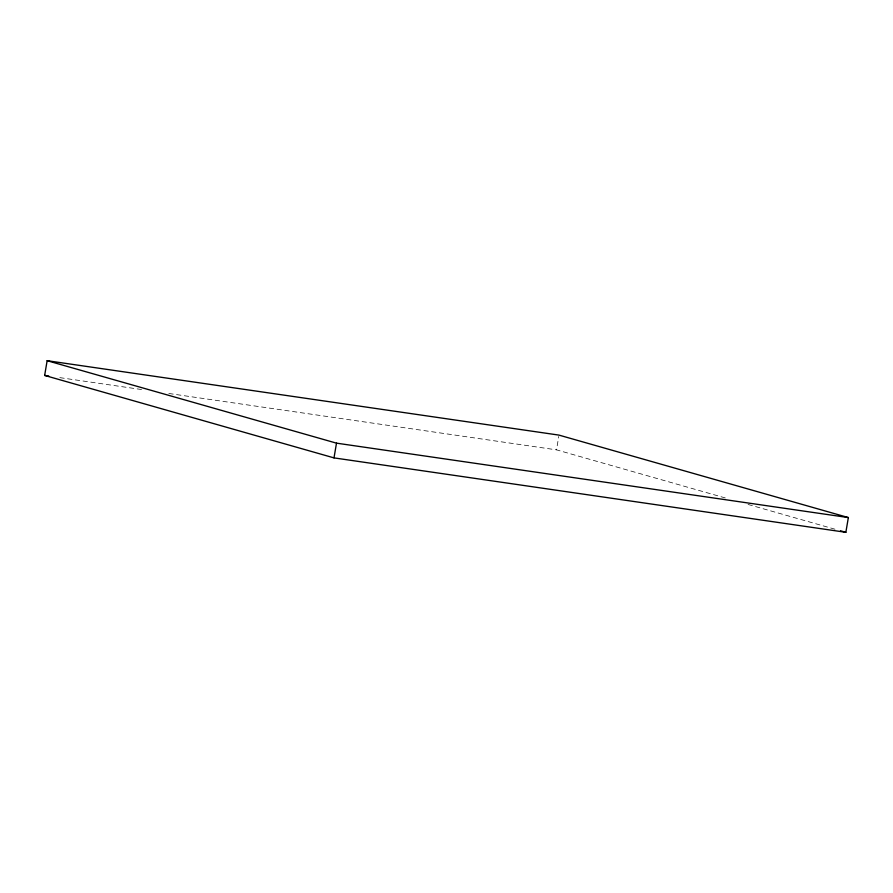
<?xml version="1.0" encoding="UTF-8"?>
<svg xmlns="http://www.w3.org/2000/svg" width="893" height="893" viewBox="0 0 893 893"><rect width="100%" height="100%" fill="white"/><g stroke="black" fill="none" stroke-linecap="round" stroke-linejoin="round"><path stroke-width="0.67" stroke-dasharray="4.46 3.35" d="M725.295 497.948L556.506 449.849L558.772 436.454M59.831 377.639L143.985 389.873M168.822 393.478L556.506 449.849M748.066 504.445L835.145 529.259"/><path stroke-width="1.34" d="M44.65 375.428L47.139 360.694L558.996 435.114L848.35 517.572L845.861 532.306L334.004 457.886L44.65 375.428L48.791 376.031M334.004 457.886L336.494 443.151L47.139 360.694M336.494 443.151L848.35 517.572M840.503 530.788L845.861 532.306"/></g></svg>
